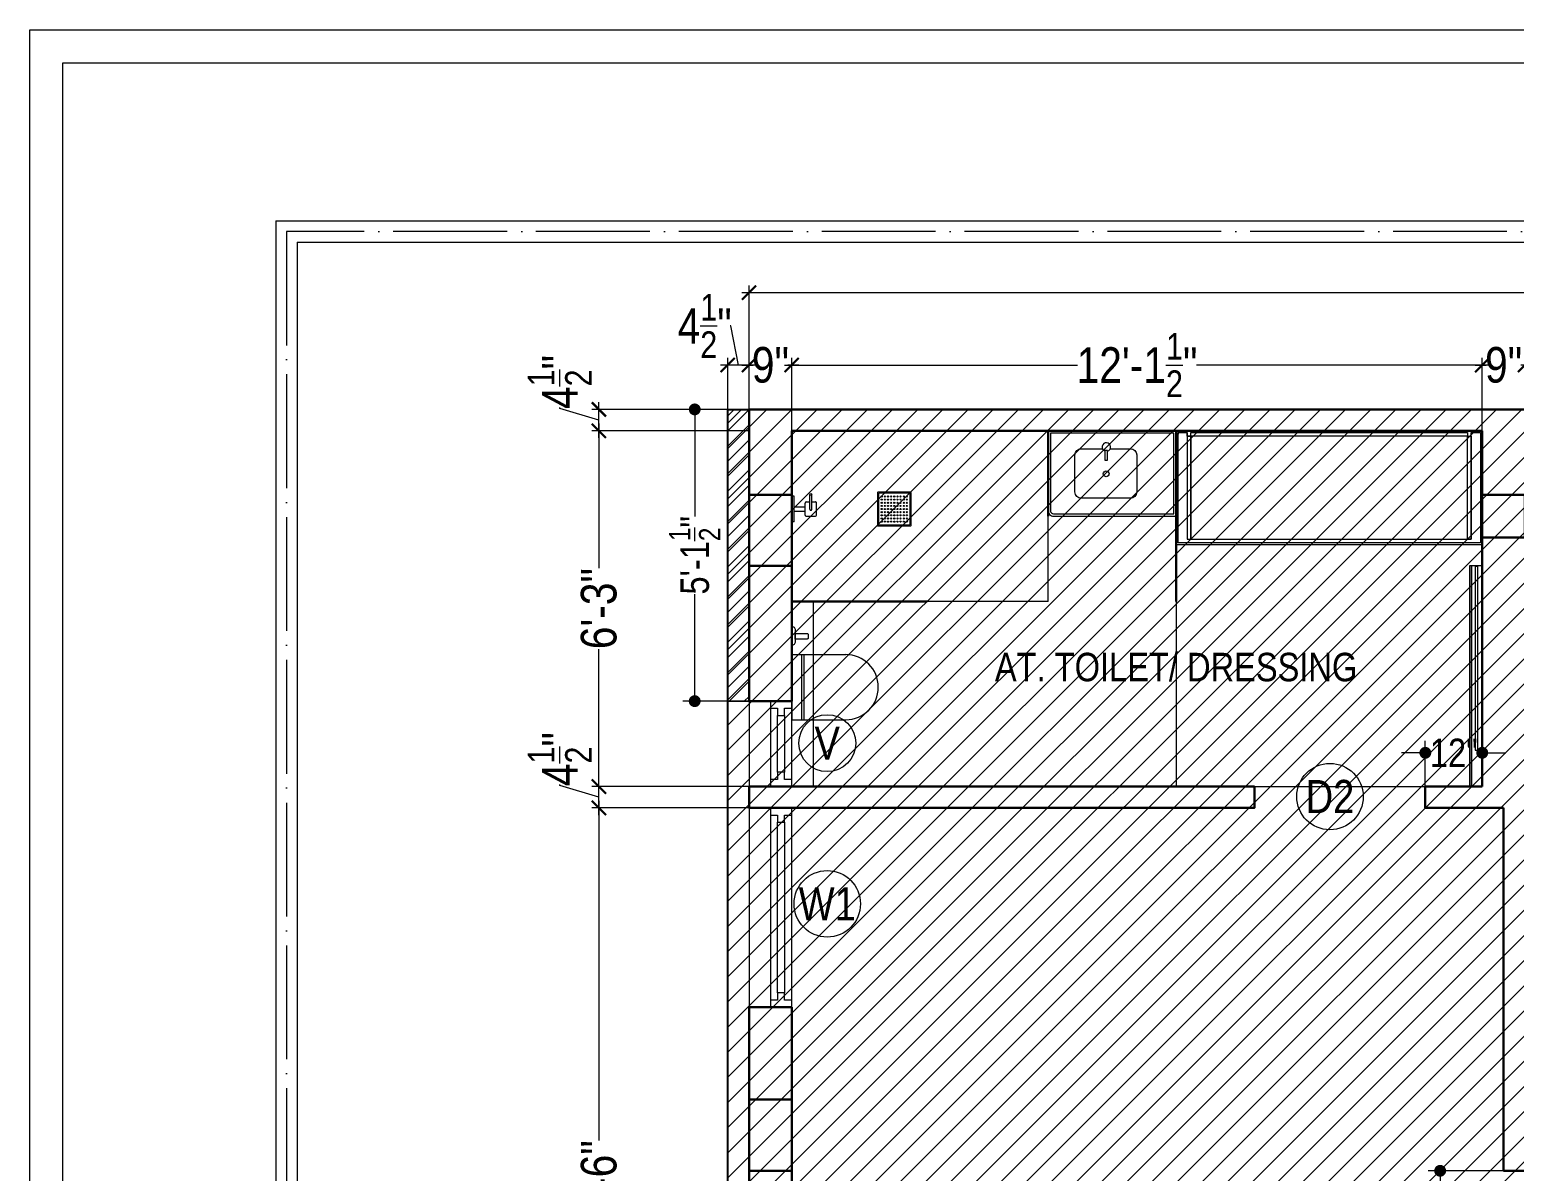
# Model space of a CAD drawing. Header units: millimetres. Extents: x 56222 to 3066687, y -650199 to -121287.
# Drawn here: x 148916.6 to 149229.4, y -175882.1 to -175641.4 of the extents above; entities that cross this region are included whole.
import ezdxf

# ---------------------------------------------------------------- set-up
doc = ezdxf.new("R2010")
doc.units = ezdxf.units.MM
doc.header["$MEASUREMENT"] = 0
doc.header["$PDMODE"] = 35
doc.linetypes.add('ACAD_ISO04W100', pattern=[30, 24, -3, 0, -3])
doc.layers.get('Defpoints').update_dxf_attribs({"color": 220})
for name, color, linetype, lineweight in [('COLUMN', 1, 'Continuous', 30), ('ELEVATION', 250, 'Continuous', 9), ('FIRST FLOOR', 7, 'Continuous', 9), ('FIRST FLOOR ( DIM )', 250, 'Continuous', 9), ('FIRST FLOOR ( DW_RAIL )', 7, 'Continuous', 9), ('FIRST FLOOR ( TEXT )', 7, 'Continuous', 9), ('FIRST FLOOR_( PLine )_', 251, 'Continuous', 30), ('FURNITURE', 32, 'Continuous', 9), ('GROUND FLOOR', 7, 'Continuous', 9), ('GROUND FLOOR  ( DIM )', 7, 'Continuous', 9), ('X_SHEET', 7, 'Continuous', 9), ('X~SLAB ( HATCH )', 251, 'Continuous', 9)]:
    doc.layers.add(name, color=color, linetype=linetype, lineweight=lineweight)
doc.layers.add('XX~SLAB ( PLINE )', color=251, linetype='Continuous', plot=False)
doc.styles.add('Cn BT~6', font='swissc.ttf', dxfattribs={"height": 6})
doc.styles.add('Cn_BT_7', font='swissc.ttf', dxfattribs={"height": 7})
doc.styles.add('Cn_BT_7½', font='swissc.ttf', dxfattribs={"height": 7.5})
doc.styles.add('KATHA', font='swissc.ttf')
doc.dimstyles.new('Cn BT~6', dxfattribs={"dimtxt": 0.18, "dimasz": 2.5, "dimexe": 2.5, "dimexo": 0, "dimgap": 0.09, "dimtad": 0, "dimdec": 3, "dimzin": 3, "dimdsep": 46, "dimlunit": 4, "dimtxsty": 'Cn BT~6', "dimblk": 'DOT', "dimcen": 0.09, "dimdle": 2, "dimclrd": 250, "dimclre": 250, "dimclrt": 5, "dimadec": 0, "dimazin": 0, "dimtfac": 0.75, "dimtdec": 3, "dimtofl": 0, "dimtmove": 0, "dimatfit": 3, "dimfxl": 1, "dimtolj": 1, "dimtzin": 0, "dimlwd": 15, "dimlwe": 15, "dimarcsym": 0})
doc.dimstyles.new('Cn_BT_7½', dxfattribs={"dimtxt": 9, "dimasz": 3, "dimexe": 1.5, "dimexo": 0, "dimgap": 0.09, "dimtad": 0, "dimdec": 3, "dimzin": 3, "dimdsep": 46, "dimlunit": 4, "dimtxsty": 'Cn_BT_7½', "dimblk": 'ARCHTICK', "dimcen": 0.09, "dimdle": 1.5, "dimclrd": 251, "dimclre": 251, "dimclrt": 14, "dimadec": 0, "dimazin": 0, "dimtfac": 0.75, "dimtdec": 3, "dimtofl": 0, "dimtmove": 0, "dimatfit": 3, "dimfxl": 0, "dimtolj": 1, "dimtzin": 0, "dimlwd": 15, "dimlwe": 15, "dimarcsym": 0})

# ---------------------------------------------------------------- blocks, each defined once
blk = doc.blocks.new('_ArchTick')
at = {"color": 0, "linetype": 'ByBlock', "const_width": 0.15}
blk.add_lwpolyline([(-0.5, -0.5), (0.5, 0.5)], dxfattribs=at)
blk = doc.blocks.new('*D47')
at = {"layer": 'Defpoints', "color": 0, "transparency": 16777216}
for p in [(149068.14, -175696.83), (149068.14, -175721.44), (149468.64, -175721.44)]:
    blk.add_point(p, dxfattribs=at)
at = {"layer": 'FIRST FLOOR ( DIM )', "color": 251, "lineweight": 15, "transparency": 16777216}
for p, q in [((149068.14, -175721.44), (149068.14, -175695.33)), ((149468.64, -175721.44), (149468.64, -175695.33)), ((149066.64, -175696.83), (149253.44, -175696.83)), ((149470.14, -175696.83), (149278.85, -175696.83))]:
    blk.add_line(p, q, dxfattribs=at)
at = {"layer": 'FIRST FLOOR ( DIM )', "color": 251, "lineweight": 15, "transparency": 16777216, "xscale": 3, "yscale": 3, "zscale": 3, "rotation": 180}
blk.add_blockref('_ArchTick', (149068.14, -175696.83), dxfattribs=at)
at = {"layer": 'FIRST FLOOR ( DIM )', "color": 251, "lineweight": 15, "transparency": 16777216, "xscale": 3, "yscale": 3, "zscale": 3}
blk.add_blockref('_ArchTick', (149468.64, -175696.83), dxfattribs=at)
at = {"layer": 'FIRST FLOOR ( DIM )', "color": 14, "transparency": 16777216, "insert": (149266.14, -175696.83), "char_height": 7.5, "attachment_point": 5, "style": 'Cn_BT_7½'}
blk.add_mtext('\\A1;33\'-4{\\H0.750000x;\\S1/2;}"', dxfattribs=at)
blk = doc.blocks.new('*D37')
at = {"layer": 'Defpoints', "color": 0, "transparency": 16777216}
for p in [(149077.14, -175805.44), (149036.5, -175967.44), (149068.14, -175967.44)]:
    blk.add_point(p, dxfattribs=at)
at = {"layer": 'FIRST FLOOR ( DIM )', "color": 251, "lineweight": 15, "transparency": 16777216}
for p, q in [((149036.5, -175803.94), (149036.5, -175875.58)), ((149077.14, -175805.44), (149035, -175805.44)), ((149036.5, -175968.94), (149036.5, -175897.3)), ((149068.14, -175967.44), (149035, -175967.44))]:
    blk.add_line(p, q, dxfattribs=at)
at = {"layer": 'FIRST FLOOR ( DIM )', "color": 251, "lineweight": 15, "transparency": 16777216, "xscale": 3, "yscale": 3, "zscale": 3}
for p, rotation in [((149036.5, -175805.44), 90), ((149036.5, -175967.44), 270)]:
    blk.add_blockref('_ArchTick', p, dxfattribs=dict(at, rotation=rotation))
at = {"layer": 'FIRST FLOOR ( DIM )', "color": 14, "transparency": 16777216, "insert": (149036.5, -175886.44), "char_height": 7.5, "attachment_point": 5, "rotation": 90, "style": 'Cn_BT_7½'}
blk.add_mtext('\\A1;13\'-6"', dxfattribs=at)
blk = doc.blocks.new('A$C744D1EC1')
at = {"layer": 'FURNITURE'}
for p, q in [((-2.26, -0.39), (-2.26, 0)), ((-2.26, -0.39), (-2.26, 0)), ((0, -0.39), (0, 0)), ((0, -0.39), (0, 0)), ((2.26, -0.39), (2.26, 0)), ((2.26, -0.39), (2.26, 0)), ((-2.26, -0.39), (2.26, -0.39)), ((-2.26, -0.39), (2.26, -0.39)), ((-1.26, -2.56), (-1.26, -4.14)), ((-1.06, -2.36), (1.06, -2.36)), ((-0.39, -0.39), (-0.39, -2.36)), ((0.39, -0.39), (0.39, -2.36)), ((1.26, -2.56), (1.26, -3.15)), ((-1.06, -4.33), (1.06, -4.33)), ((0, -3.15), (2.56, -3.15)), ((0, -3.55), (2.56, -3.55)), ((1.26, -3.55), (1.26, -4.14))]:
    blk.add_line(p, q, dxfattribs=at)
for points in [[(-2.96, -15.14), (-2.96, -20.86, 0.414214), (-2.86, -20.96), (2.86, -20.96, 0.414214), (2.96, -20.86), (2.96, -15.14, 0.414214), (2.86, -15.04), (-2.86, -15.04, 0.414214)], [(-2.76, -15.34), (-2.76, -20.66, 0.414214), (-2.66, -20.76), (2.66, -20.76, 0.414214), (2.76, -20.66), (2.76, -15.34, 0.414214), (2.66, -15.24), (-2.66, -15.24, 0.414214)]]:
    blk.add_lwpolyline(points, format="xyb", close=True, dxfattribs=at)
for centre, radius in [((2.56, -3.35), 0.197), ((-2.21, -15.79), 0.0985), ((-2.21, -16.34), 0.0985), ((-2.21, -16.9), 0.0985), ((-2.21, -17.45), 0.0985), ((-2.21, -18), 0.0985), ((-1.66, -15.79), 0.0985), ((-1.66, -16.34), 0.0985), ((-1.66, -16.9), 0.0985), ((-1.66, -17.45), 0.0985), ((-1.66, -18), 0.0985), ((-1.1, -15.79), 0.0985), ((-1.1, -16.34), 0.0985), ((-1.1, -16.9), 0.0985), ((-1.1, -17.45), 0.0985), ((-1.1, -18), 0.0985), ((-0.55, -15.79), 0.0985), ((-0.55, -16.34), 0.0985), ((-0.55, -16.9), 0.0985), ((-0.55, -17.45), 0.0985), ((-0.55, -18), 0.0985), ((0, -15.79), 0.0985), ((0, -16.34), 0.0985), ((0, -16.9), 0.0985), ((0, -17.45), 0.0985), ((0, -18), 0.0985), ((0.55, -15.79), 0.0985), ((0.55, -16.34), 0.0985), ((0.55, -16.9), 0.0985), ((0.55, -17.45), 0.0985), ((0.55, -18), 0.0985), ((1.1, -15.79), 0.0985), ((1.1, -16.34), 0.0985), ((1.1, -16.9), 0.0985), ((1.1, -17.45), 0.0985), ((1.1, -18), 0.0985), ((1.66, -15.79), 0.0985), ((1.66, -16.34), 0.0985), ((1.66, -16.9), 0.0985), ((1.66, -17.45), 0.0985), ((1.66, -18), 0.0985), ((2.21, -15.79), 0.0985), ((2.21, -16.34), 0.0985), ((2.21, -16.9), 0.0985), ((2.21, -17.45), 0.0985), ((2.21, -18), 0.0985), ((-2.21, -18.55), 0.0985), ((-2.21, -19.1), 0.0985), ((-2.21, -19.66), 0.0985), ((-2.21, -20.21), 0.0985), ((-1.66, -18.55), 0.0985), ((-1.66, -19.1), 0.0985), ((-1.66, -19.66), 0.0985), ((-1.66, -20.21), 0.0985), ((-1.1, -18.55), 0.0985), ((-1.1, -19.1), 0.0985), ((-1.1, -19.66), 0.0985), ((-1.1, -20.21), 0.0985), ((-0.55, -18.55), 0.0985), ((-0.55, -19.1), 0.0985), ((-0.55, -19.66), 0.0985), ((-0.55, -20.21), 0.0985), ((0, -18.55), 0.0985), ((0, -19.1), 0.0985), ((0, -19.66), 0.0985), ((0, -20.21), 0.0985), ((0.55, -18.55), 0.0985), ((0.55, -19.1), 0.0985), ((0.55, -19.66), 0.0985), ((0.55, -20.21), 0.0985), ((1.1, -18.55), 0.0985), ((1.1, -19.1), 0.0985), ((1.1, -19.66), 0.0985), ((1.1, -20.21), 0.0985), ((1.66, -18.55), 0.0985), ((1.66, -19.1), 0.0985), ((1.66, -19.66), 0.0985), ((1.66, -20.21), 0.0985), ((2.21, -18.55), 0.0985), ((2.21, -19.1), 0.0985), ((2.21, -19.66), 0.0985), ((2.21, -20.21), 0.0985)]:
    blk.add_circle(centre, radius, dxfattribs=at)
for centre, start, end in [((-1.06, -2.56), 90, 180), ((1.06, -2.56), 0, 90), ((-1.06, -4.14), 180, 270), ((0, -3.35), 90, 270), ((1.06, -4.14), 270, 0)]:
    blk.add_arc(centre, 0.197, start, end, dxfattribs=at)
blk = doc.blocks.new('_Dot')
at = {"color": 0, "linetype": 'ByBlock', "lineweight": -2}
blk.add_line((-0.5, 0), (-1, 0), dxfattribs=at)
at = {"color": 0, "linetype": 'ByBlock', "const_width": 0.5}
blk.add_lwpolyline([(-0.25, 0, 1), (0.25, 0, 1)], format="xyb", close=True, dxfattribs=at)
blk = doc.blocks.new('*D35')
at = {"layer": 'Defpoints', "color": 0, "transparency": 16777216}
for p in [(149222.64, -175793.83), (149210.64, -175800.94), (149222.64, -175800.94)]:
    blk.add_point(p, dxfattribs=at)
at = {"layer": 'FIRST FLOOR ( DIM )', "color": 250, "lineweight": 15, "transparency": 16777216}
for p, q in [((149210.64, -175800.94), (149210.64, -175791.33)), ((149222.64, -175800.94), (149222.64, -175791.33)), ((149208.14, -175793.83), (149205.64, -175793.83)), ((149225.14, -175793.83), (149227.64, -175793.83))]:
    blk.add_line(p, q, dxfattribs=at)
at = {"layer": 'FIRST FLOOR ( DIM )', "color": 250, "lineweight": 15, "transparency": 16777216, "xscale": 2.5, "yscale": 2.5, "zscale": 2.5}
blk.add_blockref('_Dot', (149210.64, -175793.83), dxfattribs=at)
at = {"layer": 'FIRST FLOOR ( DIM )', "color": 250, "lineweight": 15, "transparency": 16777216, "xscale": 2.5, "yscale": 2.5, "zscale": 2.5, "rotation": 180}
blk.add_blockref('_Dot', (149222.64, -175793.83), dxfattribs=at)
at = {"layer": 'FIRST FLOOR ( DIM )', "color": 5, "transparency": 16777216, "insert": (149216.64, -175793.83), "char_height": 6, "attachment_point": 5, "style": 'Cn BT~6'}
blk.add_mtext('\\A1;12"', dxfattribs=at)
blk = doc.blocks.new('dfg')
at = {"layer": 'FURNITURE'}
for p, q in [((295086.03, -103322.89), (295099.32, -103322.89)), ((295086.03, -103322.89), (295086.03, -103338.95)), ((295088.5, -103338.95), (295088.5, -103322.89)), ((295089.07, -103338.95), (295089.07, -103322.89)), ((295086.03, -103338.95), (295099.32, -103338.95))]:
    blk.add_line(p, q, dxfattribs=at)
for points in [[(295086.89, -103316.98), (295086.89, -103319.57, -0.455818), (295086.08, -103320.57), (295086.03, -103320.57), (295086.03, -103315.98), (295086.08, -103315.98, -0.455818)], [(295090.07, -103317.91), (295090.07, -103318.8, -0.414214), (295089.82, -103319.05), (295086.89, -103319.05), (295086.89, -103317.66), (295089.82, -103317.66, -0.414214)]]:
    blk.add_lwpolyline(points, format="xyb", close=True, dxfattribs=at)
blk.add_arc((295099.32, -103330.92), 8.03, 270, 90, dxfattribs=at)
blk = doc.blocks.new('*D31')
at = {"layer": 'Defpoints', "color": 0, "transparency": 16777216}
for p in [(149036.5, -175800.94), (149068.14, -175800.94), (149077.14, -175805.44)]:
    blk.add_point(p, dxfattribs=at)
at = {"layer": 'FIRST FLOOR ( DIM )', "color": 251, "lineweight": 15, "transparency": 16777216}
for p, q in [((149028.26, -175800.72), (149028.26, -175800.54)), ((149036.5, -175803.19), (149028.26, -175800.72)), ((149068.14, -175800.94), (149035, -175800.94)), ((149036.5, -175806.94), (149036.5, -175799.44)), ((149077.14, -175805.44), (149035, -175805.44))]:
    blk.add_line(p, q, dxfattribs=at)
at = {"layer": 'FIRST FLOOR ( DIM )', "color": 251, "lineweight": 15, "transparency": 16777216, "xscale": 3, "yscale": 3, "zscale": 3}
for p, rotation in [((149036.5, -175800.94), 90), ((149036.5, -175805.44), 270)]:
    blk.add_blockref('_ArchTick', p, dxfattribs=dict(at, rotation=rotation))
at = {"layer": 'FIRST FLOOR ( DIM )', "color": 14, "transparency": 16777216, "insert": (149028.26, -175795.17), "char_height": 7.5, "attachment_point": 5, "rotation": 90, "style": 'Cn_BT_7½'}
blk.add_mtext('\\A1;4{\\H0.750000x;\\S1/2;}"', dxfattribs=at)
blk = doc.blocks.new('*D30')
at = {"layer": 'Defpoints', "color": 0, "transparency": 16777216}
for p in [(149036.5, -175725.94), (149068.14, -175725.94), (149068.14, -175800.94)]:
    blk.add_point(p, dxfattribs=at)
at = {"layer": 'FIRST FLOOR ( DIM )', "color": 251, "lineweight": 15, "transparency": 16777216}
for p, q in [((149068.14, -175725.94), (149035, -175725.94)), ((149036.5, -175724.44), (149036.5, -175754.93)), ((149036.5, -175802.44), (149036.5, -175771.96)), ((149068.14, -175800.94), (149035, -175800.94))]:
    blk.add_line(p, q, dxfattribs=at)
at = {"layer": 'FIRST FLOOR ( DIM )', "color": 251, "lineweight": 15, "transparency": 16777216, "xscale": 3, "yscale": 3, "zscale": 3}
for p, rotation in [((149036.5, -175725.94), 90), ((149036.5, -175800.94), 270)]:
    blk.add_blockref('_ArchTick', p, dxfattribs=dict(at, rotation=rotation))
at = {"layer": 'FIRST FLOOR ( DIM )', "color": 14, "transparency": 16777216, "insert": (149036.5, -175763.44), "char_height": 7.5, "attachment_point": 5, "rotation": 90, "style": 'Cn_BT_7½'}
blk.add_mtext('\\A1;6\'-3"', dxfattribs=at)
blk = doc.blocks.new('*D29')
at = {"layer": 'Defpoints', "color": 0, "transparency": 16777216}
for p in [(149036.5, -175721.44), (149068.14, -175721.44), (149068.14, -175725.94)]:
    blk.add_point(p, dxfattribs=at)
at = {"layer": 'FIRST FLOOR ( DIM )', "color": 251, "lineweight": 15, "transparency": 16777216}
for p, q in [((149036.5, -175727.44), (149036.5, -175719.94)), ((149028.26, -175721.22), (149028.26, -175721.04)), ((149036.5, -175723.69), (149028.26, -175721.22)), ((149068.14, -175721.44), (149035, -175721.44)), ((149068.14, -175725.94), (149035, -175725.94))]:
    blk.add_line(p, q, dxfattribs=at)
at = {"layer": 'FIRST FLOOR ( DIM )', "color": 251, "lineweight": 15, "transparency": 16777216, "xscale": 3, "yscale": 3, "zscale": 3}
for p, rotation in [((149036.5, -175721.44), 90), ((149036.5, -175725.94), 270)]:
    blk.add_blockref('_ArchTick', p, dxfattribs=dict(at, rotation=rotation))
at = {"layer": 'FIRST FLOOR ( DIM )', "color": 14, "transparency": 16777216, "insert": (149028.26, -175715.67), "char_height": 7.5, "attachment_point": 5, "rotation": 90, "style": 'Cn_BT_7½'}
blk.add_mtext('\\A1;4{\\H0.750000x;\\S1/2;}"', dxfattribs=at)
blk = doc.blocks.new('*D28')
at = {"layer": 'Defpoints', "color": 0, "transparency": 16777216}
for p in [(149056.69, -175721.44), (149063.64, -175721.44), (149063.64, -175782.94)]:
    blk.add_point(p, dxfattribs=at)
at = {"layer": 'FIRST FLOOR ( DIM )', "color": 250, "lineweight": 15, "transparency": 16777216}
for p, q in [((149063.64, -175721.44), (149054.19, -175721.44)), ((149056.69, -175723.94), (149056.69, -175744.01)), ((149056.69, -175780.44), (149056.69, -175760.38)), ((149063.64, -175782.94), (149054.19, -175782.94))]:
    blk.add_line(p, q, dxfattribs=at)
at = {"layer": 'FIRST FLOOR ( DIM )', "color": 250, "lineweight": 15, "transparency": 16777216, "xscale": 2.5, "yscale": 2.5, "zscale": 2.5}
for p, rotation in [((149056.69, -175721.44), 90), ((149056.69, -175782.94), 270)]:
    blk.add_blockref('_Dot', p, dxfattribs=dict(at, rotation=rotation))
at = {"layer": 'FIRST FLOOR ( DIM )', "color": 5, "transparency": 16777216, "insert": (149056.69, -175752.19), "char_height": 6, "attachment_point": 5, "rotation": 90, "style": 'Cn BT~6'}
blk.add_mtext('\\A1;5\'-1{\\H0.750000x;\\S1/2;}"', dxfattribs=at)
blk = doc.blocks.new('*D27')
at = {"layer": 'Defpoints', "color": 0, "transparency": 16777216}
for p in [(149077.14, -175712.09), (149068.14, -175721.44), (149077.14, -175725.94)]:
    blk.add_point(p, dxfattribs=at)
at = {"layer": 'FIRST FLOOR ( DIM )', "color": 251, "lineweight": 15, "transparency": 16777216}
for p, q in [((149068.14, -175721.44), (149068.14, -175710.59)), ((149077.14, -175725.94), (149077.14, -175710.59)), ((149066.64, -175712.09), (149068.99, -175712.09)), ((149078.64, -175712.09), (149076.3, -175712.09))]:
    blk.add_line(p, q, dxfattribs=at)
at = {"layer": 'FIRST FLOOR ( DIM )', "color": 251, "lineweight": 15, "transparency": 16777216, "xscale": 3, "yscale": 3, "zscale": 3, "rotation": 180}
blk.add_blockref('_ArchTick', (149068.14, -175712.09), dxfattribs=at)
at = {"layer": 'FIRST FLOOR ( DIM )', "color": 251, "lineweight": 15, "transparency": 16777216, "xscale": 3, "yscale": 3, "zscale": 3}
blk.add_blockref('_ArchTick', (149077.14, -175712.09), dxfattribs=at)
at = {"layer": 'FIRST FLOOR ( DIM )', "color": 14, "transparency": 16777216, "insert": (149072.64, -175712.09), "char_height": 7.5, "attachment_point": 5, "style": 'Cn_BT_7½'}
blk.add_mtext('\\A1;9"', dxfattribs=at)
blk = doc.blocks.new('*D26')
at = {"layer": 'Defpoints', "color": 0, "transparency": 16777216}
for p in [(149222.64, -175712.09), (149077.14, -175725.94), (149222.64, -175725.94)]:
    blk.add_point(p, dxfattribs=at)
at = {"layer": 'FIRST FLOOR ( DIM )', "color": 251, "lineweight": 15, "transparency": 16777216}
for p, q in [((149077.14, -175725.94), (149077.14, -175710.59)), ((149222.64, -175725.94), (149222.64, -175710.59)), ((149075.64, -175712.09), (149137.36, -175712.09)), ((149224.14, -175712.09), (149162.43, -175712.09))]:
    blk.add_line(p, q, dxfattribs=at)
at = {"layer": 'FIRST FLOOR ( DIM )', "color": 251, "lineweight": 15, "transparency": 16777216, "xscale": 3, "yscale": 3, "zscale": 3, "rotation": 180}
blk.add_blockref('_ArchTick', (149077.14, -175712.09), dxfattribs=at)
at = {"layer": 'FIRST FLOOR ( DIM )', "color": 251, "lineweight": 15, "transparency": 16777216, "xscale": 3, "yscale": 3, "zscale": 3}
blk.add_blockref('_ArchTick', (149222.64, -175712.09), dxfattribs=at)
at = {"layer": 'FIRST FLOOR ( DIM )', "color": 14, "transparency": 16777216, "insert": (149149.89, -175712.09), "char_height": 7.5, "attachment_point": 5, "style": 'Cn_BT_7½'}
blk.add_mtext('\\A1;12\'-1{\\H0.750000x;\\S1/2;}"', dxfattribs=at)
blk = doc.blocks.new('*D25')
at = {"layer": 'Defpoints', "color": 0, "transparency": 16777216}
for p in [(149231.64, -175712.09), (149231.64, -175721.44), (149222.64, -175725.94)]:
    blk.add_point(p, dxfattribs=at)
at = {"layer": 'FIRST FLOOR ( DIM )', "color": 251, "lineweight": 15, "transparency": 16777216}
for p, q in [((149222.64, -175725.94), (149222.64, -175710.59)), ((149231.64, -175721.44), (149231.64, -175710.59)), ((149221.14, -175712.09), (149223.49, -175712.09)), ((149233.14, -175712.09), (149230.8, -175712.09))]:
    blk.add_line(p, q, dxfattribs=at)
at = {"layer": 'FIRST FLOOR ( DIM )', "color": 251, "lineweight": 15, "transparency": 16777216, "xscale": 3, "yscale": 3, "zscale": 3, "rotation": 180}
blk.add_blockref('_ArchTick', (149222.64, -175712.09), dxfattribs=at)
at = {"layer": 'FIRST FLOOR ( DIM )', "color": 251, "lineweight": 15, "transparency": 16777216, "xscale": 3, "yscale": 3, "zscale": 3}
blk.add_blockref('_ArchTick', (149231.64, -175712.09), dxfattribs=at)
at = {"layer": 'FIRST FLOOR ( DIM )', "color": 14, "transparency": 16777216, "insert": (149227.14, -175712.09), "char_height": 7.5, "attachment_point": 5, "style": 'Cn_BT_7½'}
blk.add_mtext('\\A1;9"', dxfattribs=at)
blk = doc.blocks.new('*D20')
at = {"layer": 'Defpoints', "color": 0, "transparency": 16777216}
for p in [(149063.64, -175712.09), (149063.64, -175721.44), (149068.14, -175721.44)]:
    blk.add_point(p, dxfattribs=at)
at = {"layer": 'FIRST FLOOR ( DIM )', "color": 251, "lineweight": 15, "transparency": 16777216}
for p, q in [((149064.33, -175703.85), (149064.15, -175703.85)), ((149065.89, -175712.09), (149064.33, -175703.85)), ((149063.64, -175721.44), (149063.64, -175710.59)), ((149068.14, -175721.44), (149068.14, -175710.59)), ((149069.64, -175712.09), (149062.14, -175712.09))]:
    blk.add_line(p, q, dxfattribs=at)
at = {"layer": 'FIRST FLOOR ( DIM )', "color": 251, "lineweight": 15, "transparency": 16777216, "xscale": 3, "yscale": 3, "zscale": 3, "rotation": 180}
blk.add_blockref('_ArchTick', (149063.64, -175712.09), dxfattribs=at)
at = {"layer": 'FIRST FLOOR ( DIM )', "color": 251, "lineweight": 15, "transparency": 16777216, "xscale": 3, "yscale": 3, "zscale": 3}
blk.add_blockref('_ArchTick', (149068.14, -175712.09), dxfattribs=at)
at = {"layer": 'FIRST FLOOR ( DIM )', "color": 14, "transparency": 16777216, "insert": (149058.78, -175703.85), "char_height": 7.5, "attachment_point": 5, "style": 'Cn_BT_7½'}
blk.add_mtext('\\A1;4{\\H0.750000x;\\S1/2;}"', dxfattribs=at)
blk = doc.blocks.new('*D12')
at = {"layer": 'Defpoints', "color": 0, "transparency": 16777216}
for p in [(149227.14, -175881.94), (149213.77, -175926.94), (149227.14, -175926.94)]:
    blk.add_point(p, dxfattribs=at)
at = {"layer": 'ELEVATION', "color": 250, "lineweight": 15, "transparency": 16777216}
for p, q in [((149227.14, -175881.94), (149211.27, -175881.94)), ((149213.77, -175884.44), (149213.77, -175897.58)), ((149213.77, -175924.44), (149213.77, -175911.3)), ((149227.14, -175926.94), (149211.27, -175926.94))]:
    blk.add_line(p, q, dxfattribs=at)
at = {"layer": 'ELEVATION', "color": 250, "lineweight": 15, "transparency": 16777216, "xscale": 2.5, "yscale": 2.5, "zscale": 2.5}
for p, rotation in [((149213.77, -175881.94), 90), ((149213.77, -175926.94), 270)]:
    blk.add_blockref('_Dot', p, dxfattribs=dict(at, rotation=rotation))
at = {"layer": 'ELEVATION', "color": 5, "transparency": 16777216, "insert": (149213.77, -175904.44), "char_height": 6, "attachment_point": 5, "rotation": 90, "style": 'Cn BT~6'}
blk.add_mtext('\\A1;3\'-9"', dxfattribs=at)

msp = doc.modelspace()

# ---------------------------------------------------------------- hatches: boundary and pattern name
at = {"layer": 'GROUND FLOOR  ( DIM )'}
h = msp.add_hatch(dxfattribs=at)
h.set_pattern_fill('ANSI31', color=256, scale=18, style=0)
h.set_pattern_definition([(45, (10800.2818, -8487.3944), (-1.590990258, 1.590990258), [])])
h.paths.add_polyline_path([(149063.6435, -175721.4437), (149068.1435, -175721.4437), (149068.1435, -175782.9437), (149063.6435, -175782.9437)])
at = {"layer": 'X~SLAB ( HATCH )'}
h = msp.add_hatch(dxfattribs=at)
h.set_pattern_fill('ANSI31', color=256, scale=30, style=0)
h.set_pattern_definition([(45, (149063.6435, -176031.9437), (-2.65165, 2.65165), [])])
h.paths.add_polyline_path([(149063.6435, -175721.4437), (149468.6435, -175721.4437), (149468.6435, -176031.9437), (149459.6435, -176031.9437), (149459.6435, -176013.9437), (149378.6435, -176013.9437), (149378.6435, -176031.9437), (149063.6435, -176031.9437)])
h.paths.add_polyline_path([(149231.6435, -175926.9437), (149273.6435, -175926.9437), (149273.6435, -175980.9437), (149327.6435, -175980.9437), (149327.6435, -176022.9437), (149231.6435, -176022.9437)], flags=16)
h.paths.add_polyline_path([(149374.1435, -176009.4437), (149459.6435, -176009.4437), (149459.6435, -175881.9437), (149374.1435, -175881.9437)], flags=16)

# ---------------------------------------------------------------- linework, layer by layer
at = {"layer": 'COLUMN'}
for points in [[(149068.1435, -175739.4437), (149077.1435, -175739.4437), (149077.1435, -175754.4437), (149068.1435, -175754.4437)], [(149222.6435, -175739.4437), (149231.6435, -175739.4437), (149231.6435, -175748.4437), (149222.6435, -175748.4437)], [(149068.1435, -175866.9437), (149077.1435, -175866.9437), (149077.1435, -175881.9437), (149068.1435, -175881.9437)]]:
    msp.add_lwpolyline(points, close=True, dxfattribs=at)
at = {"layer": 'FIRST FLOOR'}
for p, q in [((149068.1435, -175721.4437), (149068.1435, -176031.9437)), ((149068.1435, -175721.4437), (149468.6435, -175721.4437)), ((149077.1435, -175800.9437), (149077.1435, -175725.9437)), ((149077.1435, -175725.9437), (149222.6435, -175725.9437)), ((149222.6435, -175800.9437), (149222.6435, -175725.9437)), ((149068.1435, -175782.9437), (149077.1435, -175782.9437)), ((149068.1435, -175800.9437), (149222.6435, -175800.9437)), ((149174.6435, -175805.4437), (149174.6435, -175800.9437)), ((149210.6435, -175805.4437), (149210.6435, -175800.9437)), ((149068.1435, -175805.4437), (149174.6435, -175805.4437)), ((149077.1435, -175967.4437), (149077.1435, -175805.4437)), ((149210.6435, -175805.4437), (149227.1435, -175805.4437)), ((149227.1435, -175805.4437), (149227.1435, -175881.9437)), ((149068.1435, -175847.4437), (149077.1435, -175847.4437)), ((149227.1435, -175881.9437), (149327.6435, -175881.9437))]:
    msp.add_line(p, q, dxfattribs=at)
at = {"layer": 'FIRST FLOOR', "ltscale": 0.7}
msp.add_lwpolyline([(149227.1435, -176031.9437), (149227.1435, -176043.9437), (149063.6435, -176043.9437), (149063.6435, -175721.4437), (149068.1435, -175721.4437)], dxfattribs=at)
at = {"layer": 'FIRST FLOOR ( DIM )', "color": 5}
for centre, radius in [((149084.6152, -175791.7922), 6), ((149190.5494, -175803.0512), 7), ((149084.6152, -175825.6679), 7)]:
    msp.add_circle(centre, radius, dxfattribs=at)
at = {"layer": 'FIRST FLOOR ( DW_RAIL )'}
for points in [[(149072.6435, -175782.9437), (149072.6435, -175784.4437), (149074.1435, -175784.4437), (149074.1435, -175785.9437), (149075.6435, -175785.9437), (149075.6435, -175797.9437), (149074.1435, -175797.9437), (149074.1435, -175799.4437), (149072.6435, -175799.4437), (149072.6435, -175800.9437), (149077.1435, -175800.9437), (149077.1435, -175799.4437), (149075.6435, -175799.4437), (149075.6435, -175797.9437), (149074.1435, -175797.9437), (149074.1435, -175785.9437), (149075.6435, -175785.9437), (149075.6435, -175784.4437), (149077.1435, -175784.4437), (149077.1435, -175782.9437), (149072.6435, -175782.9437), (149072.6435, -175800.9437), (149077.1435, -175800.9437), (149077.1435, -175782.9437)], [(149072.6435, -175805.4437), (149072.6435, -175806.9437), (149074.1435, -175806.9437), (149074.1435, -175808.4437), (149075.6435, -175808.4437), (149075.6435, -175844.4437), (149074.1435, -175844.4437), (149074.1435, -175845.9437), (149072.6435, -175845.9437), (149072.6435, -175847.4437), (149077.1435, -175847.4437), (149077.1435, -175845.9437), (149075.6435, -175845.9437), (149075.6435, -175844.4437), (149074.1435, -175844.4437), (149074.1435, -175808.4437), (149075.6435, -175808.4437), (149075.6435, -175806.9437), (149077.1435, -175806.9437), (149077.1435, -175805.4437), (149072.6435, -175805.4437), (149072.6435, -175847.4437), (149077.1435, -175847.4437), (149077.1435, -175805.4437)]]:
    msp.add_lwpolyline(points, close=True, dxfattribs=at)
at = {"layer": 'FIRST FLOOR_( PLine )_'}
for p, q in [((149231.6435, -175721.4437), (149068.1435, -175721.4437)), ((149068.1435, -175721.4437), (149068.1435, -175782.9437)), ((149077.1435, -175725.9437), (149222.6435, -175725.9437)), ((149077.1435, -175782.9437), (149077.1435, -175725.9437)), ((149222.6435, -175725.9437), (149222.6435, -175800.9437)), ((149068.1435, -175782.9437), (149077.1435, -175782.9437)), ((149222.6435, -175800.9437), (149210.6435, -175800.9437)), ((149210.6435, -175800.9437), (149210.6435, -175805.4437)), ((149210.6435, -175805.4437), (149227.1435, -175805.4437)), ((149227.1435, -175805.4437), (149227.1435, -175881.9437)), ((149227.1435, -175881.9437), (149327.6435, -175881.9437))]:
    msp.add_line(p, q, dxfattribs=at)
for points in [[(149174.6435, -175800.9437), (149068.1435, -175800.9437), (149068.1435, -175805.4437), (149174.6435, -175805.4437)], [(149077.1435, -175847.4437), (149068.1435, -175847.4437), (149068.1435, -175925.4437), (149077.1435, -175925.4437)]]:
    msp.add_lwpolyline(points, close=True, dxfattribs=at)
at = {"layer": 'FURNITURE'}
for p, q in [((149131.1435, -175761.9437), (149131.1435, -175725.9425)), ((149158.1435, -175725.9437), (149158.1435, -175800.9437)), ((149131.1435, -175761.9437), (149077.1435, -175761.9437))]:
    msp.add_line(p, q, dxfattribs=at)
at = {"layer": 'FURNITURE', "color": 5, "lineweight": 30, "ltscale": 10000}
for p, q in [((149131.1435, -175725.9425), (149131.1435, -175743.9483)), ((149158.1435, -175725.9425), (149158.1435, -175761.9437)), ((149077.1435, -175761.9437), (149105.6435, -175761.9437))]:
    msp.add_line(p, q, dxfattribs=at)
at = {"layer": 'FURNITURE'}
for points in [[(149158.1435, -175725.9437), (149131.1435, -175725.9437), (149131.1435, -175742.751, 0.42261333), (149132.3281, -175743.9494), (149158.1435, -175743.9495)], [(149157.6435, -175726.4437), (149131.6435, -175726.4437), (149131.6435, -175742.7567, 0.42530735), (149132.3257, -175743.4494), (149157.6435, -175743.4495)]]:
    msp.add_lwpolyline(points, format="xyb", close=True, dxfattribs=at)
for points in [[(149158.1435, -175725.9437), (149158.1435, -175749.9437), (149222.6435, -175749.9437), (149222.6435, -175725.9437), (149158.1435, -175725.9437), (149158.1435, -175726.6813), (149158.5315, -175726.6813), (149158.5315, -175726.2933), (149160.4711, -175726.2933), (149160.4711, -175748.7799), (149220.316, -175748.7799), (149220.316, -175726.2933), (149222.2556, -175726.2933), (149222.2556, -175749.5558), (149158.5315, -175749.5558), (149158.5315, -175726.2933), (149160.4711, -175726.2933), (149160.4711, -175727.0692), (149161.2469, -175727.0692), (149161.2469, -175726.2933), (149219.5402, -175726.2933), (149219.5402, -175727.0692), (149220.316, -175727.0692), (149220.316, -175748.7799), (149219.5402, -175748.7799), (149219.5402, -175727.0692), (149161.2469, -175727.0692), (149161.2469, -175748.7799), (149161.2469, -175727.0692), (149160.4711, -175727.0692), (149160.4711, -175726.2933), (149158.5315, -175726.2933), (149158.5315, -175726.6813), (149158.1435, -175726.6813)], [(149219.9835, -175754.4437), (149219.9835, -175800.9437), (149222.6435, -175800.9437), (149222.6435, -175754.4437), (149219.9835, -175754.4437), (149219.9835, -175800.9437)], [(149220.2713, -175754.4437), (149220.2713, -175800.9437), (149222.6435, -175800.9437)], [(149220.3848, -175754.4437), (149220.3848, -175800.9437), (149222.6435, -175800.9437)]]:
    msp.add_lwpolyline(points, dxfattribs=at)
msp.add_lwpolyline([(149144.2467, -175729.7178), (149148.5185, -175729.7177, -0.41421356), (149149.8507, -175731.0498), (149149.8509, -175738.8493, -0.41421356), (149148.5188, -175740.1815), (149138.1375, -175740.1818, -0.41421356), (149136.8052, -175738.8497), (149136.805, -175731.0502, -0.41421356), (149138.1371, -175729.7179), (149142.6114, -175729.7178)], format="xyb", dxfattribs=at)
msp.add_lwpolyline([(149144.2467, -175729.7178), (149148.5185, -175729.7177, -0.41421356), (149149.8507, -175731.0498), (149149.8509, -175738.8493, -0.41421356), (149148.5188, -175740.1815), (149138.1375, -175740.1818, -0.41421356), (149136.8052, -175738.8497), (149136.805, -175731.0502, -0.41421356), (149138.1371, -175729.7179), (149142.6114, -175729.7178)], format="xyb", dxfattribs=at)
for points in [[(149143.1162, -175730.0706), (149143.1163, -175732.1728), (149143.6526, -175732.1728), (149143.6525, -175730.0705)], [(149143.1162, -175730.0706), (149143.1163, -175732.1728), (149143.6526, -175732.1728), (149143.6525, -175730.0705)], [(149221.7289, -175754.5838), (149221.1191, -175754.5838), (149221.1191, -175793.3036), (149221.7289, -175793.3036)], [(149081.6435, -175800.9437), (149077.1435, -175800.9437), (149077.1435, -175761.9437), (149081.6435, -175761.9437)]]:
    msp.add_lwpolyline(points, close=True, dxfattribs=at)
msp.add_circle((149143.3845, -175735.0264), 0.6131, dxfattribs=at)
msp.add_circle((149143.3845, -175735.0264), 0.6131, dxfattribs=at)
msp.add_arc((149143.429, -175729.3549), 0.8946, 284.4676, 249.530737, dxfattribs=at)
msp.add_arc((149143.429, -175729.3549), 0.8946, 284.4676, 249.530737, dxfattribs=at)
at = {"layer": 'GROUND FLOOR'}
for p, q in [((148968.3935, -175681.6937), (149468.6435, -175681.6937)), ((148968.3935, -175681.6937), (148968.3935, -176148.6937)), ((148972.8935, -175686.1937), (149468.6435, -175686.1937)), ((148972.8935, -175686.1937), (148972.8935, -176144.1937))]:
    msp.add_line(p, q, dxfattribs=at)
at = {"layer": 'GROUND FLOOR', "color": 1, "linetype": 'ACAD_ISO04W100'}
msp.add_lwpolyline([(149468.6435, -175683.9437), (148970.6435, -175683.9437), (148970.6435, -176146.4437), (149468.6435, -176146.4437)], dxfattribs=at)
at = {"layer": 'GROUND FLOOR  ( DIM )'}
msp.add_lwpolyline([(149068.1435, -175721.4437), (149063.6435, -175721.4437), (149063.6435, -175782.9437), (149077.1435, -175782.9437)], dxfattribs=at)
msp.add_lwpolyline([(149063.6435, -175721.4437), (149068.1435, -175721.4437), (149068.1435, -175782.9437), (149063.6435, -175782.9437)], close=True, dxfattribs=at)
at = {"layer": 'X_SHEET'}
for points in [[(149683.7052, -176176.3276), (148916.5568, -176176.3276), (148916.5568, -175641.3948), (149683.7052, -175641.3948)], [(149676.7052, -176169.3276), (148923.5568, -176169.3276), (148923.5568, -175648.3948), (149676.7052, -175648.3948)]]:
    msp.add_lwpolyline(points, close=True, dxfattribs=at)
at = {"layer": 'XX~SLAB ( PLINE )'}
msp.add_lwpolyline([(149063.6435, -175721.4437), (149468.6435, -175721.4437), (149468.6435, -176031.9437), (149459.6435, -176031.9437), (149459.6435, -176013.9437), (149378.6435, -176013.9437), (149378.6435, -176031.9437), (149063.6435, -176031.9437)], close=True, dxfattribs=at)

# ---------------------------------------------------------------- block references
at = {"layer": 'FURNITURE', "linetype": 'Continuous', "xscale": 1.200000000076199, "yscale": 1.200000000076199, "zscale": 1.200000000076199, "rotation": 90.00018639057082}
msp.add_blockref('A$C744D1EC1', (149077.1435, -175742.4434), dxfattribs=at)
at = {"layer": 'FURNITURE', "color": 5, "xscale": 0.8549999999813735, "yscale": 0.8549999999813735, "zscale": 0.8549999999813735}
msp.add_blockref('dfg', (-103221.412, -87432.0538), dxfattribs=at)

# ---------------------------------------------------------------- texts
at = {"layer": 'FIRST FLOOR ( DIM )', "color": 5, "char_height": 7, "attachment_point": 5, "style": 'Cn_BT_7'}
for s, insert in [('V', (149084.6152, -175791.7922)), ('D2', (149190.5494, -175803.0512)), ('W1', (149084.6152, -175825.6679))]:
    msp.add_mtext(s, dxfattribs=dict(at, insert=insert))
at = {"layer": 'FIRST FLOOR ( TEXT )', "insert": (149158.1321, -175775.7949), "char_height": 6, "attachment_point": 5, "style": 'KATHA'}
msp.add_mtext('AT. TOILET/ DRESSING', dxfattribs=at)

# ---------------------------------------------------------------- dimensions: what is measured, and where the dimension line sits
at = {"layer": 'ELEVATION'}
dim = msp.add_linear_dim(base=(149213.7692, -175926.9437), p1=(149227.1435, -175881.9437), p2=(149227.1435, -175926.9437), angle=90, dimstyle='Cn BT~6', dxfattribs=at)
dim.commit()
dim.dimension.update_dxf_attribs({"geometry": '*D12', "text_midpoint": (149213.7692, -175904.4437)})
at = {"layer": 'FIRST FLOOR ( DIM )'}
dim = msp.add_linear_dim(base=(149068.1435, -175696.8338), p1=(149468.6435, -175721.4437), p2=(149068.1435, -175721.4437), dimstyle='Cn_BT_7½', dxfattribs=at)
dim.commit()
dim.dimension.update_dxf_attribs({"geometry": '*D47', "text_midpoint": (149266.1435, -175696.8338), "dimtype": 160})
for base, p1, p2, dimstyle, override, picture, middle in [((149063.6435, -175712.0904), (149068.1435, -175721.4437), (149063.6435, -175721.4437), 'Cn_BT_7½', {"dimtmove": 1}, '*D20', (149064.0578, -175703.8527)), ((149222.6435, -175793.825), (149210.6435, -175800.9437), (149222.6435, -175800.9437), 'Cn BT~6', {"dimlunit": 5, "dimpost": '"'}, '*D35', (149216.6435, -175793.825))]:
    dim = msp.add_linear_dim(base=base, p1=p1, p2=p2, dimstyle=dimstyle, override=override, dxfattribs=at)
    dim.commit()
    dim.dimension.update_dxf_attribs({"geometry": picture, "text_midpoint": middle, "dimtype": 160})
for base, p1, p2, picture, middle in [((149036.5026, -175721.4437), (149068.1435, -175725.9437), (149068.1435, -175721.4437), '*D29', (149028.2649, -175720.9524)), ((149036.5026, -175725.9437), (149068.1435, -175800.9437), (149068.1435, -175725.9437), '*D30', (149036.5026, -175763.4437)), ((149036.5026, -175800.9437), (149077.1435, -175805.4437), (149068.1435, -175800.9437), '*D31', (149028.2649, -175800.4524))]:
    dim = msp.add_linear_dim(base=base, p1=p1, p2=p2, angle=90, dimstyle='Cn_BT_7½', override={"dimtmove": 1}, dxfattribs=at)
    dim.commit()
    dim.dimension.update_dxf_attribs({"geometry": picture, "text_midpoint": middle})
dim = msp.add_linear_dim(base=(149077.1435, -175712.0904), p1=(149068.1435, -175721.4437), p2=(149077.1435, -175725.9437), dimstyle='Cn_BT_7½', dxfattribs=at)
dim.commit()
dim.dimension.update_dxf_attribs({"geometry": '*D27', "text_midpoint": (149072.6435, -175712.0904)})
for base, p1, p2, picture, middle in [((149222.6435, -175712.0904), (149077.1435, -175725.9437), (149222.6435, -175725.9437), '*D26', (149149.8935, -175712.0904)), ((149231.6435, -175712.0904), (149222.6435, -175725.9437), (149231.6435, -175721.4437), '*D25', (149227.1435, -175712.0904))]:
    dim = msp.add_linear_dim(base=base, p1=p1, p2=p2, dimstyle='Cn_BT_7½', override={"dimtmove": 1}, dxfattribs=at)
    dim.commit()
    dim.dimension.update_dxf_attribs({"geometry": picture, "text_midpoint": middle})
for base, p1, p2, dimstyle, picture, middle in [((149056.6925, -175721.4437), (149063.6435, -175782.9437), (149063.6435, -175721.4437), 'Cn BT~6', '*D28', (149056.6925, -175752.1937)), ((149036.5026, -175967.4437), (149077.1435, -175805.4437), (149068.1435, -175967.4437), 'Cn_BT_7½', '*D37', (149036.5026, -175886.4437))]:
    dim = msp.add_linear_dim(base=base, p1=p1, p2=p2, angle=90, dimstyle=dimstyle, dxfattribs=at)
    dim.commit()
    dim.dimension.update_dxf_attribs({"geometry": picture, "text_midpoint": middle})

doc.saveas('drawing.dxf')
